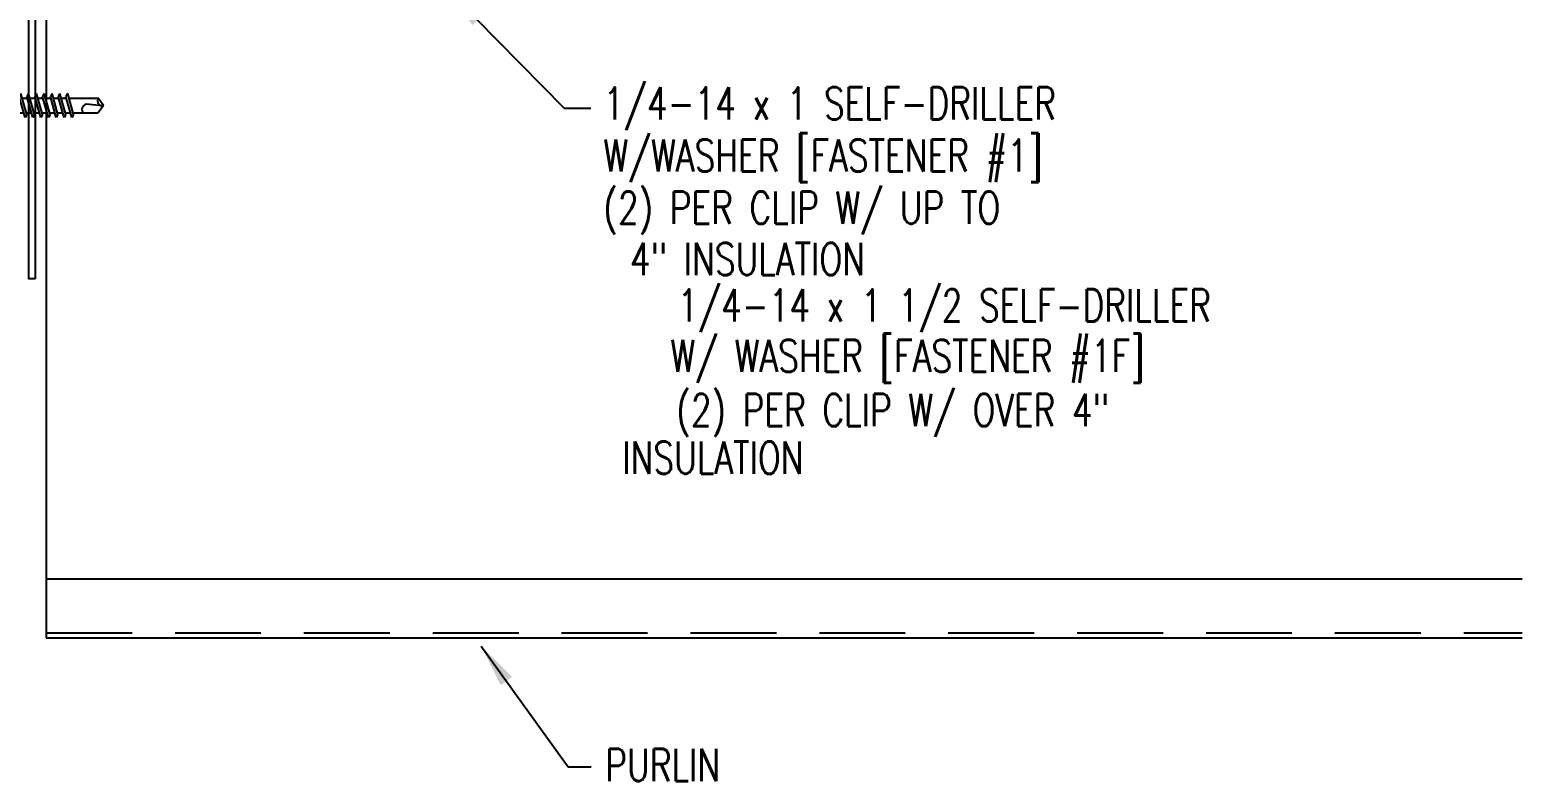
# Model space of a CAD drawing. Extents: x 6.2 to 40.5, y 6.2 to 37.
# Drawn here: x 18.83 to 36.2, y 10.8 to 19.54 of the extents above; entities that cross this region are included whole.
import ezdxf
from ezdxf.enums import TextEntityAlignment as Align

# ---------------------------------------------------------------- set-up
doc = ezdxf.new("R2010")
doc.units = 0
doc.header["$LTSCALE"] = 4
doc.header["$MEASUREMENT"] = 0
doc.linetypes.add('HIDDEN', pattern=[0.375, 0.25, -0.125])
doc.layers.get('0').update_dxf_attribs({"linetype": 'CONTINUOUS'})
for name, color, linetype in [('FASTENER', 9, 'CONTINUOUS'), ('STLA', 10, 'CONTINUOUS'), ('TEXT', 2, 'CONTINUOUS')]:
    doc.layers.add(name, color=color, linetype=linetype)
doc.styles.add('TEXT1', font='ROMANS.shx', dxfattribs={"width": 0.75, "height": 0.375})
doc.dimstyles.new('DETAIL$7', dxfattribs={"dimscale": 4, "dimtxt": 0.09375, "dimasz": 0.125, "dimexe": 0.0625, "dimexo": 0.125, "dimgap": 0.0625, "dimtad": 1, "dimdec": 4, "dimzin": 3, "dimdsep": 46, "dimlunit": 4, "dimtxsty": 'TEXT1', "dimblk": 'ARCHTICK', "dimcen": 0.0625, "dimclrd": 7, "dimclre": 7, "dimclrt": 2, "dimadec": 0, "dimazin": 0, "dimtfac": 0.59375, "dimtdec": 4, "dimtmove": 2, "dimatfit": 3, "dimfxl": 0, "dimfrac": 2, "dimtolj": 1, "dimtzin": 3, "dimarcsym": 0})

# ---------------------------------------------------------------- blocks, each defined once
blk = doc.blocks.new('_ArchTick')
at = {"color": 0, "linetype": 'ByBlock', "const_width": 0.15}
blk.add_lwpolyline([(-0.5, -0.5), (0.5, 0.5)], dxfattribs=at)
blk = doc.blocks.new('fz2')
at = {"layer": 'FASTENER'}
for p, q in [((-0.215, 0.305), (-0.215, 0.171)), ((-0.161, 0.337), (0.161, 0.337)), ((-0.107, 0.305), (-0.107, 0.171)), ((0.107, 0.305), (0.107, 0.171)), ((0.215, 0.305), (0.215, 0.171)), ((-0.324, 0.071), (-0.324, 0.037)), ((-0.324, 0.037), (0.324, 0.037)), ((-0.224, 0.171), (0.215, 0.171)), ((-0.139, -0.016), (0.046, 0.037)), ((-0.104, -0.036), (0.139, 0.033)), ((-0.086, 0.037), (0.086, 0.037)), ((-0.086, 0.037), (-0.086, -0.001)), ((0.086, 0.037), (0.133, 0.037)), ((0.086, 0.018), (0.086, -0.042)), ((0.139, 0.033), (0.133, 0.037)), ((0.324, 0.071), (0.324, 0.037)), ((-0.104, -0.036), (-0.139, -0.016)), ((-0.139, -0.107), (0.104, -0.038)), ((-0.104, -0.127), (-0.139, -0.107)), ((-0.139, -0.198), (0.104, -0.128)), ((-0.104, -0.127), (0.139, -0.058)), ((-0.104, -0.218), (0.139, -0.149)), ((-0.086, -0.031), (-0.086, -0.092)), ((-0.086, -0.122), (-0.086, -0.183)), ((0.086, -0.073), (0.086, -0.133)), ((0.086, -0.164), (0.086, -0.224)), ((0.139, -0.058), (0.104, -0.038)), ((0.139, -0.149), (0.104, -0.128)), ((-0.104, -0.218), (-0.139, -0.198)), ((-0.139, -0.289), (0.104, -0.219)), ((-0.104, -0.309), (-0.139, -0.289)), ((-0.139, -0.38), (0.104, -0.31)), ((-0.104, -0.309), (0.139, -0.239)), ((-0.104, -0.4), (0.139, -0.33)), ((-0.086, -0.213), (-0.086, -0.274)), ((-0.086, -0.304), (-0.086, -0.364)), ((0.086, -0.255), (0.086, -0.315)), ((0.086, -0.345), (0.086, -0.406)), ((0.139, -0.239), (0.104, -0.219)), ((0.139, -0.33), (0.104, -0.31)), ((-0.104, -0.4), (-0.139, -0.38)), ((-0.139, -0.47), (0.104, -0.401)), ((-0.104, -0.491), (-0.139, -0.47)), ((-0.139, -0.561), (0.104, -0.492)), ((-0.104, -0.491), (0.139, -0.421)), ((-0.104, -0.581), (0.139, -0.512)), ((-0.086, -0.395), (-0.086, -0.455)), ((-0.086, -0.486), (-0.086, -0.546)), ((0.086, -0.436), (0.086, -0.497)), ((0.139, -0.421), (0.104, -0.401)), ((0.139, -0.512), (0.104, -0.492)), ((-0.104, -0.581), (-0.139, -0.561)), ((-0.139, -0.652), (0.104, -0.583)), ((-0.104, -0.672), (-0.139, -0.652)), ((-0.139, -0.743), (0.104, -0.674)), ((-0.104, -0.672), (0.139, -0.603)), ((-0.104, -0.763), (0.139, -0.694)), ((-0.086, -0.577), (-0.086, -0.637)), ((-0.086, -0.667), (-0.086, -0.728)), ((0.086, -0.527), (0.086, -0.588)), ((0.086, -0.618), (0.086, -0.679)), ((0.139, -0.603), (0.104, -0.583)), ((0.139, -0.694), (0.104, -0.674)), ((-0.104, -0.763), (-0.139, -0.743)), ((-0.086, -0.758), (-0.086, -1.05)), ((0.086, -0.709), (0.086, -1.05)), ((-0.002, -1.095), (0.014, -0.909)), ((0, -1.111), (-0.086, -1.05)), ((0, -1.111), (0.086, -1.05))]:
    blk.add_line(p, q, dxfattribs=at)
for centre, radius, start, end in [((-0.161, 0.274), 0.0628, 29.8754, 150.1246), ((0, 0.141), 0.196, 56.9974, 123.0026), ((0.161, 0.274), 0.0628, 29.8754, 150.1246), ((-0.224, 0.071), 0.1, 90, 180), ((0.224, 0.071), 0.1, 0, 90), ((-0.046, -0.921), 0.0615, 11.1445, 130.906), ((0.054, -1.097), 0.0563, 55.4585, 194.8454)]:
    blk.add_arc(centre, radius, start, end, dxfattribs=at)
blk = doc.blocks.new('FD-F1')
at = {"layer": 'TEXT', "style": 'TEXT1', "width": 0.75}
for s, p in [('1/4-14 x 1 SELF-DRILLER', (0.0047, -0.0408)), ('W/WASHER [FASTENER #1]', (0.0047, -0.1926))]:
    blk.add_text(s, height=0.09375, dxfattribs=at).set_placement(p)
blk.add_attdef('(QUANTITY)', (0.0047, -0.3444), '', height=0.0938, dxfattribs=at)

msp = doc.modelspace()

# ---------------------------------------------------------------- linework, layer by layer
at = {"layer": 'STLA'}
msp.add_line((19.0176, 13.15195), (36.19718, 13.15195), dxfattribs=at)
at = {"layer": 'STLA', "color": 251, "linetype": 'HIDDEN'}
msp.add_line((19.0176, 12.52231), (36.19718, 12.52231), dxfattribs=at)
at = {"layer": 'STLA'}
msp.add_lwpolyline([(18.88986, 16.64027), (18.81516, 16.64027), (18.81516, 20.37807, -0.41421356), (19.07736, 20.64027), (20.82766, 20.64027), (20.82766, 20.56557), (19.07736, 20.56557, 0.41421356), (18.88986, 20.37807)], format="xyb", close=True, dxfattribs=at)
for points in [[(36.19718, 20.46251), (19.0176, 20.46251), (19.0176, 12.46251)], [(19.0176, 12.46251), (36.19718, 12.46251)]]:
    msp.add_lwpolyline(points, dxfattribs=at)

# ---------------------------------------------------------------- block references
at = {"layer": 'FASTENER', "rotation": 90}
msp.add_blockref('fz2', (18.57431, 18.65939), dxfattribs=at)
at = {"layer": 'FASTENER', "xscale": 4, "yscale": 4, "zscale": 4}
msp.add_blockref('FD-F1', (25.48518, 18.66077), dxfattribs=at).add_auto_attribs({'(QUANTITY)': '(2) PER CLIP W/ UP TO'})

# ---------------------------------------------------------------- texts
at = {"layer": 'TEXT', "style": 'TEXT1', "width": 0.75}
for s, p in [('4" INSULATION', (28.54866, 16.68612)), ('1/4-14 x 1 1/2 SELF-DRILLER', (32.5755, 16.14536)), ('W/ WASHER [FASTENER #1F]', (31.80441, 15.55822)), ('(2) PER CLIP W/ OVER 4"', (31.39147, 14.92727)), ('INSULATION', (27.83314, 14.37302))]:
    msp.add_text(s, height=0.375, dxfattribs=at).set_placement(p, align=Align.RIGHT)
msp.add_text('PURLIN', height=0.375, dxfattribs=at).set_placement((25.52508, 10.79578))

# ---------------------------------------------------------------- leaders
at = {"layer": 'TEXT'}
msp.add_leader([(23.6861, 20.01044), (25.04786, 18.63009), (25.35912, 18.63009)], dimstyle='DETAIL$7', override={"dimgap": 0.0625, "dimtad": 0}, dxfattribs=at)
msp.add_leader([(24.08195, 12.36675), (25.09513, 10.96164), (25.36249, 10.96164)], dimstyle='DETAIL$7', dxfattribs=at)

doc.saveas('drawing.dxf')
